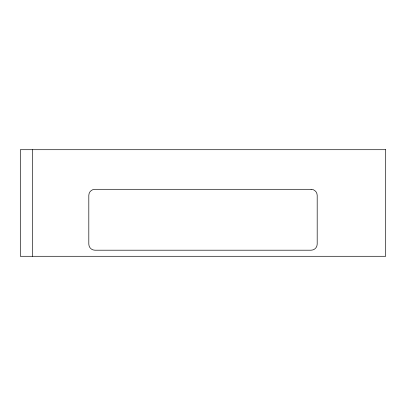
<?xml version="1.0" encoding="UTF-8"?>
<svg xmlns="http://www.w3.org/2000/svg" width="406" height="406" viewBox="0 0 406 406"><rect width="100%" height="100%" fill="white"/><g stroke="black" fill="none" stroke-linecap="round" stroke-linejoin="round"><path stroke-width="0.61" d="M32.48 149.712L32.48 256.287M385.7 149.712L20.3 149.712L20.3 256.287L385.7 256.287L385.7 149.712M311.097 189.297L94.902 189.297A6.09 6.09 0 0 0 88.812 195.387L88.812 244.107A6.09 6.09 0 0 0 94.902 250.197L311.097 250.197A6.09 6.09 0 0 0 317.187 244.107L317.187 195.387A6.09 6.09 0 0 0 311.097 189.297"/></g></svg>
